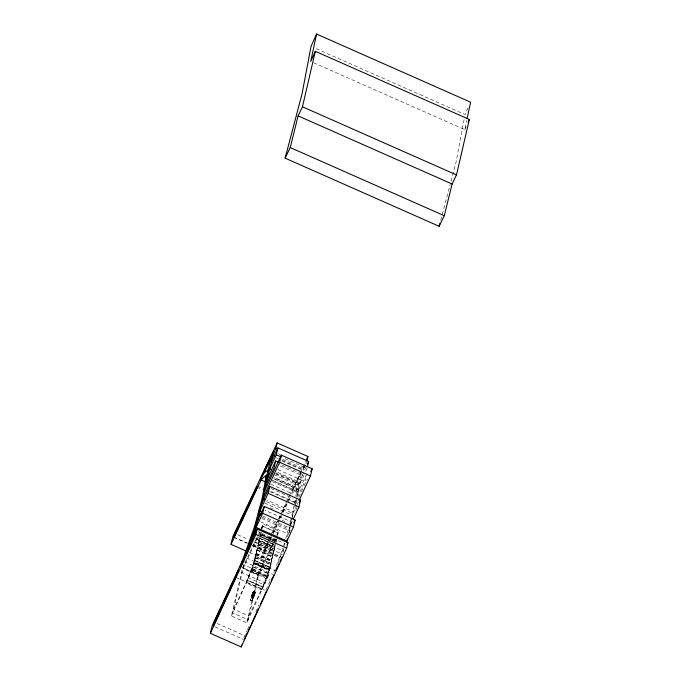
<?xml version="1.0" encoding="UTF-8"?>
<svg xmlns="http://www.w3.org/2000/svg" width="681" height="681" viewBox="0 0 681 681"><rect width="100%" height="100%" fill="white"/><g stroke="black" fill="none" stroke-linecap="round" stroke-linejoin="round"><path stroke-width="0.51" stroke-dasharray="3.4 2.55" d="M274.528 544.894L273.677 550.265M253.289 592.998L252.685 594.7L254.226 595.381L254.754 594.028L253 593.253L253.868 591.431L252.881 593.875L254.422 594.556L255.324 592.479L253.587 591.729L255.043 592.751L254.72 593.287L253.111 592.436L251.357 595.892L252.898 596.582L254.651 593.117L253.349 597.705L251.808 597.024L253.094 592.564L253.238 592.155L254.83 592.802L255.239 591.755C251.127 590.223 257.163 591.185 254.405 593.236M295.843 496.245L296.916 488.796L273.813 478.573M295.222 500.101L291.638 517.032M260.363 535.496L261.112 530.55M275.856 541.097L260.61 533.938L276.018 540.748L275.788 541.531L260.38 534.721M275.762 542.314L276.52 537.36M258.278 543.447L259.12 538.084L275.098 545.132L269.923 567.333L254.515 560.523L259.691 538.313M271.166 561.118L274.256 548.895L258.857 542.076L255.767 554.3L271.166 561.118L272.868 556.079M464.084 119.669L456.125 161.763L450.464 183.274M254.754 594.028L252.804 592.717L253.485 591.261L255.409 592.112C255.656 594.751 252.208 593.534 253.187 592.274M272.775 480.437L297.801 491.512L298.593 485.51L299.521 483.161L276.418 472.937M295.026 504.17L295.997 499.607L294.907 502.025L269.88 490.95M313.626 62.746L464.74 129.611L466.698 120.469M296.652 496.67L298.78 489.962L272.792 478.462M231.412 615.964L253.341 567.06L268.74 573.87L268.246 576.024L246.811 622.783L231.412 615.964L242.615 567.656L257.001 537.36M269.318 569.639L253.758 563.153L269.318 569.639L269.999 567.171L254.592 560.352L251.383 571.802L253.375 566.907L255.724 556.769L271.123 563.587L268.774 573.717L266.782 578.62L267.216 577.054L251.808 570.244L246.113 583.166L261.521 589.976L267.216 577.054M254.515 560.523L260.38 536.679M260.653 535.521L261.359 532.482M262.296 528.43L262.764 526.404L278.171 533.223L277.695 535.249M261.351 528.822L263.3 524.098L278.699 530.916L276.75 535.641M251.357 595.892L253.655 590.819M251.493 595.543L253.902 596.539L253.366 597.722L254.064 595.713M254.49 594.275L252.949 593.594L252.719 594.453C254.685 594.232 253.936 596.794 254.558 594.683L253.017 593.994L251.825 597.041M254.549 593.781L254.728 592.955L253.204 592.215L253.698 591.074L253.179 592.606M254.396 593.355L255.026 591.942C255.196 599.127 250.327 596.369 253.485 591.261M252.898 596.582L254.226 593.679M249.323 552.461L261.836 557.994L263.615 550.325L267.684 541.71M254.541 593.015L254.864 592.359M254.915 592.172L253.375 591.466M253.153 545.822L264.705 550.929L265.599 547.064L269.165 539.514M255.213 557.645L270.612 564.464L275.788 543.489M276.052 542.34L276.758 539.301M282.99 552.342L284.335 546.545M284.556 545.575L285.007 543.642L258.056 531.716M275.669 474.087L298.772 484.31L301.232 473.678L279.627 464.127M288.761 533.163L290.259 526.694L289.093 529.12L262.134 517.194M290.727 524.676L302.39 474.385M303.334 470.333L304.501 465.276L302.321 470.877M297.537 497.198L304.85 481.501L306.459 474.597L298.278 492.142L272.281 480.641M252.779 594.334C254.847 597.186 254.268 595.807 251.859 601.025L250.412 599.961L251.919 596.718L253.46 597.399L251.953 600.642L250.412 599.961M250.463 599.978L252.055 600.472L251.859 601.025M289.093 529.12L289.536 527.264M289.757 526.336L291.766 518.088M269.923 567.333L271.123 563.587M256.192 553.568L271.591 560.378L268.706 570.006L253.298 563.196L257.026 550.18M291.996 517.185L293.307 513.576L263.462 500.373M287.144 536.747L289.936 528.107L262.985 516.181M291.391 517.994L289.868 523.783L290.872 521.706L264.883 510.205M440.752 220.142L450.192 184.296M269.165 569.971L269.353 569.273L253.953 562.463M269.421 569.035L254.013 562.225L247.229 580.161L262.636 586.979L269.999 567.171M261.862 589.133L246.462 582.323L253.834 562.991L269.242 569.801L267.029 577.948L251.63 571.129M285.739 538.739L289.042 526.771M283.636 546.068L284.411 543.395M296.627 491.435L298.593 485.51L274.528 474.861M252.506 595.211L252.021 596.53L253.562 597.211L254.047 595.892L252.515 595.177M269.242 569.801L263.845 584.673L248.429 577.854M278.112 562.906L284.147 546.247M246.113 583.166L247.143 580.348L262.551 587.167L247.714 618.918L246.811 622.783L258.014 574.466L272.409 544.17M246.462 582.323L247.297 580.033L262.696 586.852L261.521 589.976M253.128 598.224L251.706 597.22L253.128 598.224L252.004 600.668M273.881 572.508L274.971 569.571M276.409 565.647L282.913 548.026M256.703 539.309L258.797 537.615L274.205 544.425L272.111 546.128L256.78 539.131L256.397 539.463L272.017 546.315L257.129 578.305L258.014 574.466L242.615 567.656M272.111 546.128L273.115 543.634M305.411 464.834L303.709 468.69L279.644 458.041M305.837 463.872L306.688 461.948M297.801 491.512L299.104 488.549L274.077 477.475M254.754 593.108L253.204 592.215M258.703 543.923L258.21 545.089L273.609 551.908L274.102 550.733M468.034 107.887L465.055 114.536L314.903 48.104M464.74 129.611L466.417 125.925M254.541 593.934L252.685 592.989M250.319 600.344L252.6 595.398M306.05 467.149L302.109 475.61L279.968 465.821M304.015 474.997L300.508 482.523L276.443 471.873M305.769 471.235L307.08 468.417L283.015 457.768M295.792 503.787L297.12 500.952M298.882 497.164L303.743 486.745M304.186 485.8L307.276 479.169M252.055 600.472L253.247 597.909M296.78 505.293L293.69 511.925L266.731 499.999M297.222 504.349L298.099 502.45M295.809 510.222L297.103 507.456M290.77 524.515L292.49 520.82M288.974 533.197L290.293 530.38M243.892 637.322L246.999 630.657M247.441 629.704L250.097 623.983M255.869 611.606L258.967 604.941M266.067 589.703L270.059 581.131M247.143 580.348L233.668 609.197L249.067 616.016M264.705 550.929L270.995 537.462M273.243 532.653L279.082 520.139M279.533 519.177L280.878 516.292M282.675 512.444L288.514 499.939M261.836 557.994L269.923 540.688M270.366 539.727L272.613 534.925M273.064 533.964L288.327 501.276M288.778 500.314L291.017 495.504M254.592 560.352L269.838 567.494M268.135 540.757L270.4 535.973M270.851 535.011L280.351 514.913M280.802 513.951L288.948 496.721M289.399 495.768L299.802 473.746M300.253 472.793L305.684 461.301M269.616 538.569L270.51 536.679M272.289 532.9L278.538 519.688M278.98 518.743L281.662 513.074M282.104 512.129L287.459 500.799M301.436 471.226L292.013 491.171L300.806 473.491M252.983 596.19L255.196 591.5M258.806 533.572L259.699 531.682M261.504 527.894L263.3 524.098M274.205 540.391L275.107 538.492M276.903 534.704L278.699 530.916M254.311 595.015L254.464 594.36L252.881 593.764M254.294 594.871L252.753 594.181L254.481 595.024M252.762 594.402L254.243 595.203M272.017 546.315L271.549 546.724L256.15 539.905L258.227 535.726M258.618 534.968L259.904 532.389M301.232 473.678L290.923 494.397L296.916 488.796M271.549 546.724L273.634 542.536M274.017 541.787L275.303 539.207M252.864 592.555L253.298 591.67L254.907 592.461M252.66 595.134L254.141 596.088M261.47 528.694L262.764 526.404M298.772 484.31L299.521 483.161M253.902 596.539L251.442 595.509M256.15 539.905L256.618 539.497L243.091 568.567L258.491 575.377M258.193 535.828L260.534 534.108L275.933 540.927M278.512 453.776L280.436 454.627M276.35 457.828L278.274 458.679M282.121 460.382L302.338 469.328L302.202 469.924L281.985 460.977M277.899 469.575L304.85 481.501M275.814 473.44L298.916 483.663L294.762 486.685L274.545 477.739M272.494 481.68L297.52 492.746M270.74 484.217L291.919 493.58M270.97 488.532L293.111 498.33M257.716 486.311L262.525 488.439M269.744 491.58L295.741 503.08M256.66 487.17L262.432 489.733M264.526 503.021L292.438 515.372M270.229 507.813L273.115 509.09M282.164 520.369L285.05 521.655M261.81 518.539L288.77 530.465M260.619 521.791L288.54 534.142M262.798 526.251L278.206 533.061M260.363 534.866L263.249 536.151M264.211 536.577L270.944 539.556M271.915 539.982L274.801 541.259M259.12 538.016L274.52 544.834M255.656 538.603L283.577 550.955M258.831 542.204L274.23 549.022M254.626 541.923L282.538 554.274M258.252 543.557L273.66 550.376M237.686 534.713L248.276 539.395M254.047 541.957L274.077 550.861M258.235 544.979L273.634 551.789M253.077 544.442L280.989 556.794M252.94 545.038L279.891 556.964M233.77 537.122L247.246 543.089M253.026 545.643L263.615 550.325M233.898 537.3L247.382 543.259M252.225 545.677L280.146 558.028M272.843 556.198L257.469 549.261L257.018 550.239L272.417 557.058M257.043 550.112L272.451 556.922M256.226 553.423L271.625 560.242M255.724 554.462L271.123 561.272M255.758 556.632L271.157 563.442M255.171 557.79L270.578 564.609M246.386 557.969L275.269 570.746M253.213 563.459L268.62 570.269M244.283 561.689L273.158 574.466M253.375 566.907L268.774 573.717M252.838 569.205L268.246 576.024M242.078 567.724L269.991 580.076M240.98 572.202L267.931 584.128M235.745 577.352L264.628 590.129M252.489 595.569L254.03 596.25M217.103 623.473L244.062 635.399M215.085 626.869L243.151 639.289M243.96 564.83L232.8 612.934L248.207 619.744L259.359 571.64L243.96 564.83M251.97 569.878L267.378 576.696L251.97 569.878"/><path stroke-width="1.02" d="M265.82 477.798L266.109 475.168L260.125 480.769L270.425 460.05L273.702 451.648L253.732 537.752L251.74 540.646L240.155 566.873L254.388 527.103L262.355 497.615L265.82 477.798L268.714 469.532L267.965 470.673L270.425 460.05M316.58 34.05L310.723 61.46L315.329 51.322L469.345 119.464L456.483 174.932L452.124 184.023L444.276 215.715L439.134 226.288L285.118 158.137L302.109 93.612L311.03 46.385L316.58 34.05L470.597 102.201L467.132 118.443M267.974 476.334L266.722 479.118L264.024 491.461L264.935 489.452M285.118 158.137L290.251 147.564L298.108 115.872L302.466 106.789L315.329 51.322M246.437 551.184L231.038 544.366L232.808 536.696L277.141 442.888L307.94 456.517L306.893 461.046M251.74 540.646L255.384 527.017L254.779 527.962L254.388 527.103M210.403 633.321L255.894 534.491L257.154 529.069L287.961 542.697L286.701 548.12L241.202 646.95L210.403 633.321L212.2 625.592L242.359 560.838M274.835 455.912L272.911 455.061L275.882 448.319L277.141 442.888M262.704 513.312L264.305 506.409L295.111 520.037L293.511 526.941L286.931 541.046L256.133 527.417L262.704 513.312L293.511 526.941M271.625 469.745L269.702 468.886L276.282 454.789L277.882 447.877L308.68 461.505L307.54 466.442M261.887 511.737L259.963 510.886L268.144 493.342L269.744 486.438L300.551 500.067L298.95 506.97L293.349 518.973M278.538 462.246L275.652 460.969L274.051 467.873L265.871 485.417M264.807 499.147L262.883 498.288L279.661 462.314L281.33 455.129L312.136 468.758L310.468 475.942L298.985 500.561M281.951 557.22L280.053 561.655M286.65 542.272L287.391 539.071M241.202 646.95L241.653 645.018M262.5 499.948L258.286 515.491L259.461 513.065L261.385 513.917M439.134 226.288L439.943 223.215M254.779 527.962L259.129 514.478L261.053 515.33M244.462 557.118L254.056 530.661M272.511 577.914L271.217 580.833L273.873 575.079M275.95 570.133L277.235 567.213M268.305 474.921L266.995 477.875L267.786 471.873M264.109 488.396L265.19 485.979M468.094 122.231L469.345 119.464M244.113 639.714L247.194 633.024M248.071 631.117L250.71 625.379M251.595 623.464L258.193 609.137M260.389 604.353L266.552 590.98M276.077 570.286L279.167 563.57M271.302 461.982L277.882 447.877M267.471 478.513L275.652 460.969M264.551 491.112L281.33 455.129M261.564 503.983L269.744 486.438M257.733 520.505L264.305 506.409M307.369 464.331L308.68 461.505M310.808 471.592L312.136 468.758M299.257 502.842L300.551 500.067M293.8 522.855L295.111 520.037M231.038 544.366L261.112 479.952L264.96 481.654M306.586 459.394L307.94 456.517M259.061 510.154L260.065 508.077M254.524 534.338L257.154 529.069M287.084 544.451L287.961 542.697M263.956 473.057L268.11 470.035M302.466 106.789L456.483 174.932M298.108 115.872L452.124 184.023M290.251 147.564L444.276 215.715M275.882 448.319L277.805 449.171M276.282 454.789L281.091 456.917M279.661 462.314L310.468 475.942M268.144 493.342L298.95 506.97M255.894 534.491L286.701 548.12M234.792 533.436L233.898 537.3L257.716 486.311L256.66 487.17L234.792 533.436M251.153 543.591L240.419 567.205L251.153 543.591M271.532 455.7L261.206 477.543L271.532 455.7M214.217 622.187L213.306 626.086L235.745 577.352L238.095 570.925L214.217 622.187"/></g></svg>
